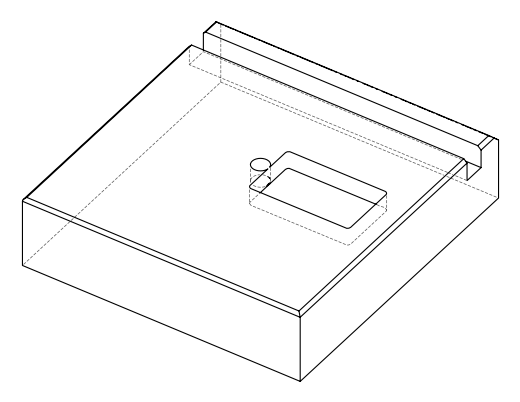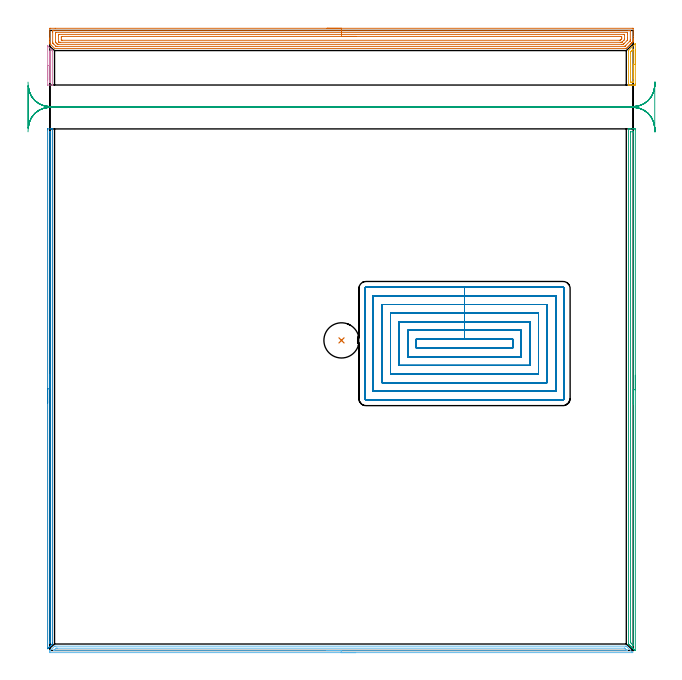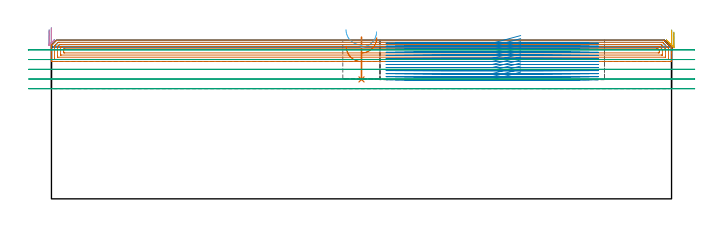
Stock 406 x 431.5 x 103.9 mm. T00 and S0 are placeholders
(PLAN: 9 operations, 3 tool changes, 100.7 min)
(1 INDEXABLE_INSERT_DRILL_BLIND_HOLE_FROM_SOLID | STEP1POCKET | NXT0302_020 | 0.11 min | 11965 mm3)
(2 AREA_MILL | FG_CHAMFER_SURFACE | UGT0205_001 | 5.91 min | 1985 mm3)
(3 AREA_MILL_1 | FG_CHAMFER_SURFACE_1 | UGT0205_001 | 5.96 min | 4211 mm3)
(4 AREA_MILL_2 | FG_CHAMFER_SURFACE_2 | UGT0205_001 | 0.56 min | 186 mm3)
(5 AREA_MILL_3 | FG_CHAMFER_SURFACE_3 | UGT0205_001 | 0.61 min | 400 mm3)
(6 AREA_MILL_4 | FG_CHAMFER_SURFACE_4 | UGT0205_001 | 6.61 min | 4062 mm3)
(7 AREA_MILL_5 | FG_CHAMFER_SURFACE_5 | UGT0205_001 | 16.49 min | 39693 mm3)
(8 MILL_RECTANGULAR_POCKET | POCKET_RECTANGULAR_STRAIGHT | NXT0201_009 | Follow Part, ap 2, ae 75% | 54.9 min | 328419 mm3)
(9 MILL_RECTANGULAR_SLOT | SLOT_RECTANGULAR | UGT0201_018 | Follow Part, ap 7.5, ae 75% | 9.51 min | 393723 mm3)
(TOOL NXT0302_020 | Index. Insert Drill 24.5mm [880-D2450L25-03] | D24.5 PA176 FL74 Z2)
(TOOL UGT0205_001 | Chamfer Mill 20 x 3 x 45 deg. | D20 FL50 Z2)
(TOOL NXT0201_009 | ENDMILL 8mm [2P460-0800-NA 1630] | D8 FL26 Z6)
(TOOL UGT0201_018 | End mill 30 mm | D30 FL50 Z4)
(OP 1 INDEXABLE_INSERT_DRILL_BLIND_HOLE_FROM_SOLID)
G17 G21 G94 G90
T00 M6
G54
G17 G0 G90 X203. Y215.8 S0 M3
G43 Z113.9 H1
G94 G81 G98 Z78.2 F250. R105.9
G80
M5
M2
(OP 2 AREA_MILL)
G17 G21 G94 G90
T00 M6
G54
G17 G0 G90 X-1.5 Y172.1 S1061 M3
G43 Z113.9 H0
Z110.6
G94 G1 Y172.138 Z109.728 F250.
Y172.252 Z108.863
Y172.441 Z108.012
Y172.703 Z107.18
Y173.037 Z106.374
Y173.44 Z105.6
Y173.908 Z104.864
Y174.44 Z104.172
Y175.029 Z103.529
Y175.672 Z102.94
Y176.364 Z102.408
Y177.1 Z101.94
Y177.874 Z101.537
Y178.68 Z101.203
Y179.512 Z100.941
Y180.363 Z100.752
Y181.228 Z100.638
Y182.1 Z100.6
Y362.393
X-1.498 Y362.667 Z100.602
X-1.492 Y362.997 Z100.606
X-1.473 Y363. Z100.624
X0.587 Z102.681
X1.215 Z103.314
X1.556 Z103.655
X1.68 Y362.998 Z103.772
X1.797 Y362.99 Z103.888
X1.8 Y362.84 Z103.9
X1.796 Y5.366 Z103.896
X1.789 Y4.54 Z103.888
X1.78 Y4.484 Z103.88
X1.778 Y4.48 Z103.878
X1.46 Y4.158 Z103.557
X0.587 Y3.285 Z102.682
X0.447 Y3.145 Z102.544
X0.293 Y2.992 Z102.391
X0.15 Y2.848 Z102.245
X0. Y2.699 Z102.098
X-0.134 Y2.564 Z101.963
X-0.287 Y2.411 Z101.808
X-0.446 Y2.253 Z101.652
X-0.562 Y2.137 Z101.536
X-0.724 Y1.974 Z101.371
X-0.892 Y1.807 Z101.206
X-0.989 Y1.71 Z101.109
X-1.339 Y1.36 Z100.759
X-1.384 Y1.315 Z100.714
X-1.496 Y1.215 Z100.602
X-1.499 Y1.219 Z100.599
X-1.5 Y182.1 Z100.6
X-0.086 Z102.014
X-0.085 Y360.608 Z102.015
X-0.083 Y360.849 Z102.017
X-0.08 Y360.969 Z102.02
X-0.079 Y360.99 Z102.021
X-0.068 Y360.993 Z102.032
X-0.042 Y360.996 Z102.058
X0.205 Y360.999 Z102.305
X0.34 Y360.993 Z102.44
X0.366 Y360.99 Z102.466
X0.379 Y360.981 Z102.479
X0.381 Y360.952 Z102.481
X0.384 Y360.815 Z102.484
X0.385 Y360.608 Z102.485
X0.386 Y360.403 Z102.486
X0.381 Y6.269 Z102.481
X0.38 Y6.062 Z102.48
X0.375 Y5.593 Z102.475
X0.373 Y5.534 Z102.473
X0.339 Y5.497 Z102.439
X0.225 Y5.377 Z102.325
X0.024 Y5.178 Z102.124
X-0.037 Y5.121 Z102.063
X-0.079 Y5.085 Z102.021
X-0.082 Y5.167 Z102.018
X-0.084 Y5.377 Z102.016
X-0.086 Y5.768 Z102.014
Y6.064
Y182.1
Y182.972 Z102.052
Y183.836 Z102.166
Y184.688 Z102.355
Y185.52 Z102.617
Y186.326 Z102.951
Y187.1 Z103.354
Y187.836 Z103.823
Y188.528 Z104.354
Y189.171 Z104.943
Y189.76 Z105.586
Y190.291 Z106.278
Y190.76 Z107.014
Y191.163 Z107.788
Y191.497 Z108.594
Y191.759 Z109.426
Y191.948 Z110.278
Y192.062 Z111.143
Y192.1 Z112.014
G0 Z113.9
M5
M2
(OP 3 AREA_MILL_1)
G17 G21 G94 G90
T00 M6
G54
G17 G0 G90 X407.5 Y191.5 S1061 M3
G43 Z113.9 H0
Z109.1
G94 G1 Y191.462 Z108.228 F250.
Y191.348 Z107.364
Y191.159 Z106.512
Y190.897 Z105.68
Y190.563 Z104.874
Y190.16 Z104.1
Y189.692 Z103.364
Y189.16 Z102.672
Y188.571 Z102.029
Y187.928 Z101.44
Y187.236 Z100.908
Y186.5 Z100.44
Y185.726 Z100.037
Y184.92 Z99.703
Y184.088 Z99.441
Y183.236 Z99.252
Y182.372 Z99.138
Y181.5 Z99.1
Y0.086
X407.496 Y0.041 Z99.103
X407.491 Y0.003 Z99.105
X407.363 Y0.001 Z99.23
X407.339 Z99.253
X407.146 Y0.063 Z99.446
X407.11 Y0.086 Z99.483
X407.029 Y0.17 Z99.569
X406.886 Y0.312 Z99.71
X406.744 Y0.455 Z99.854
X406.582 Y0.617 Z100.016
X406.44 Y0.758 Z100.156
X406.297 Y0.902 Z100.301
X406.136 Y1.063 Z100.462
X405.993 Y1.205 Z100.603
X405.851 Y1.348 Z100.747
X405.689 Y1.51 Z100.909
X405.547 Y1.651 Z101.049
X405.404 Y1.795 Z101.193
X405.242 Y1.956 Z101.355
X405.1 Y2.098 Z101.496
X404.958 Y2.241 Z101.64
X404.796 Y2.403 Z101.802
X404.653 Y2.544 Z101.942
X404.511 Y2.687 Z102.086
X404.349 Y2.85 Z102.249
X404.207 Y2.991 Z102.389
X404.065 Y3.134 Z102.533
X403.902 Y3.296 Z102.695
X403.76 Y3.437 Z102.835
X403.618 Y3.58 Z102.979
X403.456 Y3.743 Z103.142
X403.314 Y3.884 Z103.282
X403.172 Y4.027 Z103.426
X403.009 Y4.19 Z103.588
X402.781 Y4.421 Z103.816
X402.703 Y4.505 Z103.889
X402.7 Y4.636 Z103.9
Y362.83
X402.702 Y362.99 Z103.888
X402.761 Y362.993 Z103.831
X403.167 Y363. Z103.432
X403.527 Z103.072
X404.207 Z102.388
X405.44 Z101.157
X405.993 Z100.601
X406.61 Z99.986
X406.886 Y362.999 Z99.709
X407.493 Y362.995 Z99.103
X407.495 Y362.993 Z99.101
X407.499 Y362.383
X407.5 Y181.5 Z99.1
X406.086 Z100.514
Y4.004
X406.085 Y3.819 Z100.515
X406.083 Y3.695 Z100.517
X406.079 Y3.598 Z100.521
X406.076 Y3.583 Z100.524
X406.071 Y3.586 Z100.529
X405.993 Y3.66 Z100.607
X405.46 Y4.19 Z101.14
X405.1 Y4.549 Z101.5
X404.567 Y5.083 Z102.033
X404.207 Y5.446 Z102.393
X404.144 Y5.514 Z102.456
X404.13 Y5.531 Z102.47
X404.121 Y5.576 Z102.479
X404.118 Y5.698 Z102.482
X404.115 Y5.883 Z102.485
Y360.689
X404.116 Y360.782 Z102.484
X404.121 Y360.967 Z102.479
X404.125 Y360.992 Z102.475
X404.132 Y360.994 Z102.468
X404.157 Y360.997 Z102.443
X404.207 Y360.999 Z102.393
X405.59 Y361. Z101.01
X405.993 Y360.996 Z100.607
X406.05 Y360.993 Z100.55
X406.079 Y360.989 Z100.521
X406.086 Y360.597 Z100.514
Y181.5
Y180.628 Z100.552
Y179.764 Z100.666
Y178.912 Z100.855
Y178.08 Z101.117
Y177.274 Z101.451
Y176.5 Z101.854
Y175.764 Z102.323
Y175.072 Z102.854
Y174.429 Z103.443
Y173.84 Z104.086
Y173.308 Z104.778
Y172.84 Z105.514
Y172.437 Z106.288
Y172.103 Z107.094
Y171.841 Z107.926
Y171.652 Z108.778
Y171.538 Z109.643
Y171.5 Z110.514
G0 Z113.9
M5
M2
(OP 4 AREA_MILL_2)
G17 G21 G94 G90
T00 M6
G54
G17 G0 G90 X-1.5 Y397.15 S1061 M3
G43 Z113.9 H0
Z110.6
G94 G1 Y397.188 Z109.728 F250.
Y397.302 Z108.863
Y397.491 Z108.012
Y397.753 Z107.18
Y398.087 Z106.374
Y398.49 Z105.6
Y398.958 Z104.864
Y399.489 Z104.172
Y400.079 Z103.529
Y400.722 Z102.939
Y401.414 Z102.408
Y402.15 Z101.94
Y402.924 Z101.537
Y403.73 Z101.203
Y404.562 Z100.941
Y405.413 Z100.752
Y406.278 Z100.638
Y407.15 Z100.6
Y420.49
X-1.498 Y420.653 Z100.602
X-1.491 Y420.791 Z100.605
X-1.455 Y420.756 Z100.642
X-1.353 Y420.653 Z100.746
X-1.16 Y420.462 Z100.936
X1.46 Y417.842 Z103.556
X1.583 Y417.718 Z103.682
X1.651 Y417.649 Z103.75
X1.798 Y417.495 Z103.887
X1.8 Y416.837 Z103.9
Y393.94
X1.793 Y393.544 Z103.893
X1.758 Y393.51 Z103.858
X1.46 Y393.5 Z103.56
X-1.385 Z100.715
X-1.493 Y393.51 Z100.607
X-1.498 Y393.577 Z100.602
X-1.5 Y393.671 Z100.6
Y407.15
X-0.086 Z102.014
X-0.085 Y416.432 Z102.015
X-0.084 Y416.633 Z102.016
X-0.081 Y416.837 Z102.019
X-0.079 Y416.909 Z102.021
X-0.059 Y416.897 Z102.041
X0.009 Y416.837 Z102.109
X0.299 Y416.544 Z102.399
X0.347 Y416.491 Z102.447
X0.379 Y416.452 Z102.479
X0.38 Y416.396 Z102.48
X0.384 Y416.16 Z102.484
X0.385 Y415.956 Z102.485
X0.386 Y415.754 Z102.486
Y395.904
X0.384 Y395.701 Z102.484
X0.382 Y395.583 Z102.482
X0.379 Y395.526 Z102.479
X0.374 Y395.509 Z102.474
X0.349 Y395.507 Z102.449
X0.25 Y395.503 Z102.35
X0.15 Y395.502 Z102.25
X-0.049 Y395.508 Z102.051
X-0.073 Y395.51 Z102.027
X-0.079 Y395.521 Z102.021
X-0.082 Y395.559 Z102.018
X-0.085 Y395.622 Z102.015
Y395.701
X-0.086 Y396.177 Z102.014
Y407.15
Y408.021 Z102.052
Y408.886 Z102.166
Y409.738 Z102.355
Y410.57 Z102.617
Y411.376 Z102.951
Y412.15 Z103.354
Y412.886 Z103.823
Y413.578 Z104.354
Y414.221 Z104.943
Y414.81 Z105.586
Y415.341 Z106.278
Y415.81 Z107.014
Y416.213 Z107.788
Y416.547 Z108.594
Y416.809 Z109.426
Y416.998 Z110.278
Y417.112 Z111.143
Y417.15 Z112.014
G0 Z113.9
M5
M2
(OP 5 AREA_MILL_3)
G17 G21 G94 G90
T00 M6
G54
G17 G0 G90 X407.5 Y417.9 S1061 M3
G43 Z113.9 H0
Z109.1
G94 G1 Y417.862 Z108.228 F250.
Y417.748 Z107.364
Y417.559 Z106.512
Y417.297 Z105.68
Y416.963 Z104.874
Y416.56 Z104.1
Y416.092 Z103.364
Y415.561 Z102.672
Y414.971 Z102.029
Y414.328 Z101.44
Y413.636 Z100.908
Y412.9 Z100.44
Y412.126 Z100.037
Y411.32 Z99.703
Y410.488 Z99.441
Y409.637 Z99.252
Y408.772 Z99.138
Y407.9 Z99.1
Y394.366
X407.498 Y394.087 Z99.102
X407.491 Y393.507 Z99.105
X407.471 Y393.503 Z99.124
X406.886 Y393.5 Z99.709
X406.582 Z100.013
X405.993 Z100.601
X405.384 Z101.213
X405.1 Z101.496
X404.491 Z102.106
X404.207 Z102.388
X403.639 Z102.96
X403.09 Z103.509
X402.753 Z103.838
X402.708 Z103.882
X402.703 Y393.507 Z103.888
X402.7 Y393.642 Z103.9
Y417.257
X402.705 Y417.505 Z103.89
X403.348 Y418.148 Z103.252
X407.209 Y422.01 Z99.389
X407.333 Y422.133 Z99.264
X407.492 Y422.288 Z99.106
X407.497 Y422.228 Z99.103
X407.5 Y422.065 Z99.1
Y422.01
Y407.9
X406.086 Z100.514
X406.085 Y395.778 Z100.515
X406.083 Y395.685 Z100.517
X406.079 Y395.51 Z100.521
X405.993 Y395.508 Z100.607
X405.469 Y395.501 Z101.131
X405.1 Y395.5 Z101.5
X404.577 Z102.023
X404.207 Y395.504 Z102.393
X404.155 Y395.506 Z102.445
X404.128 Y395.509 Z102.472
X404.121 Y395.593 Z102.479
X404.116 Y395.777 Z102.484
X404.115 Y395.87 Z102.485
Y415.567
X404.119 Y416.366 Z102.481
X404.12 Y416.452 Z102.48
X404.207 Y416.546 Z102.393
X404.559 Y416.906 Z102.041
X404.907 Y417.257 Z101.693
X405.003 Y417.354 Z101.597
X405.449 Y417.8 Z101.151
X405.798 Y418.148 Z100.802
X405.897 Y418.244 Z100.703
X405.993 Y418.333 Z100.607
X406.079 Y418.408 Z100.521
X406.083 Y418.241 Z100.517
X406.085 Y418.148 Z100.515
X406.086 Y407.9 Z100.514
Y407.029 Z100.552
Y406.164 Z100.666
Y405.312 Z100.855
Y404.48 Z101.117
Y403.674 Z101.451
Y402.9 Z101.854
Y402.164 Z102.323
Y401.472 Z102.854
Y400.829 Z103.443
Y400.24 Z104.086
Y399.709 Z104.778
Y399.24 Z105.514
Y398.837 Z106.288
Y398.503 Z107.094
Y398.241 Z107.926
Y398.052 Z108.778
Y397.938 Z109.643
Y397.9 Z110.514
G0 Z113.9
M5
M2
(OP 6 AREA_MILL_4)
G17 G21 G94 G90
T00 M6
G54
G17 G0 G90 X212.85 Y-1.5 S1061 M3
G43 Z113.9 H0
Z109.4
G94 G1 X212.812 Z108.528 F250.
X212.698 Z107.663
X212.509 Z106.812
X212.247 Z105.98
X211.913 Z105.174
X211.51 Z104.4
X211.042 Z103.664
X210.51 Z102.972
X209.921 Z102.329
X209.278 Z101.74
X208.586 Z101.208
X207.85 Z100.74
X207.076 Z100.337
X206.27 Z100.003
X205.438 Z99.741
X204.587 Z99.552
X203.722 Z99.438
X202.85 Z99.4
X0.062
X0.01 Y-1.493 Z99.405
X0. Y-1.259 Z99.64
Y-0.46 Z100.439
Y-0.297 Z100.595
X0.001 Y-0.296 Z100.596
X0.074 Y-0.223 Z100.672
X0.164 Y-0.136 Z100.764
X3.259 Y2.959 Z103.858
X3.29 Y2.99 Z103.89
X3.304 Y2.993 Z103.893
X4.183 Y3. Z103.9
X400.624
X401.195 Y2.998 Z103.885
X401.238 Y2.963 Z103.862
X401.241 Y2.959 Z103.859
X401.517 Y2.683 Z103.583
X401.684 Y2.517 Z103.414
X405.219 Y-1.017 Z99.879
X405.684 Y-1.485 Z99.415
X405.686 Y-1.496 Z99.404
X405.684 Y-1.5 Z99.4
X202.85
Y-0.086 Z100.814
X3.242
X2.907 Y-0.082 Z100.818
X2.74 Y-0.079 Z100.821
X2.685 Y-0.076 Z100.824
X2.705 Y-0.054 Z100.846
X2.953 Y0.2 Z101.1
X3.395 Y0.646 Z101.546
X3.84 Y1.09 Z101.99
X4.183 Y1.431 Z102.331
X4.288 Y1.53 Z102.43
X4.342 Y1.579 Z102.479
X4.443 Y1.581 Z102.481
X4.654 Y1.584 Z102.484
X5.076 Y1.586 Z102.486
X5.124
X399.78
X399.991 Y1.584 Z102.484
X400.096 Y1.581 Z102.481
X400.144 Y1.579 Z102.479
X400.232 Y1.506 Z102.406
X400.624 Y1.124 Z102.024
X401. Y0.75 Z101.65
X401.517 Y0.233 Z101.133
X401.722 Y0.024 Z100.924
X401.809 Y-0.067 Z100.833
X401.818 Y-0.08 Z100.82
X401.815 Y-0.081 Z100.819
X401.774 Y-0.083 Z100.817
X401.689 Y-0.085 Z100.815
X401.517 Y-0.086 Z100.814
X202.85
X201.978 Z100.852
X201.114 Z100.966
X200.262 Z101.155
X199.43 Z101.417
X198.624 Z101.751
X197.85 Z102.154
X197.114 Z102.623
X196.422 Z103.154
X195.779 Z103.743
X195.19 Z104.386
X194.659 Z105.078
X194.19 Z105.814
X193.787 Z106.588
X193.453 Z107.394
X193.191 Z108.226
X193.002 Z109.078
X192.888 Z109.943
X192.85 Z110.814
G0 Z113.9
M5
M2
(OP 7 AREA_MILL_5)
G17 G21 G94 G90
T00 M6
G54
G17 G0 G90 X193. Y433. S1061 M3
G43 Z113.9 H0
Z99.9
G94 G1 X193.038 Z99.028 F250.
X193.152 Z98.164
X193.341 Z97.312
X193.603 Z96.48
X193.937 Z95.674
X194.34 Z94.9
X194.808 Z94.164
X195.34 Z93.472
X195.929 Z92.829
X196.572 Z92.24
X197.264 Z91.708
X198. Z91.24
X198.774 Z90.837
X199.58 Z90.503
X200.412 Z90.241
X201.264 Z90.052
X202.128 Z89.938
X203. Z89.9
X405.38
X405.86 Y432.995 Z89.903
X405.99 Y432.992 Z89.906
X406. Y432.858 Z90.04
Y427.318 Z95.577
Y425.902 Z96.995
Y425.561 Z97.335
Y424.878 Z98.021
Y424.486 Z98.414
X405.998 Y423.804 Z99.096
X405.996 Y423.8 Z99.1
X405.827 Y423.627 Z99.273
X405.643 Y423.443 Z99.457
X405.247 Y423.047 Z99.853
X405.126 Y422.925 Z99.972
X405.082 Y422.881 Z100.017
X404.41 Y422.21 Z100.69
X404.248 Y422.046 Z100.85
X404.188 Y421.987 Z100.91
X403.573 Y421.373 Z101.527
X403.37 Y421.168 Z101.728
X402.737 Y420.537 Z102.363
X402.699 Y420.499 Z102.4
X402.491 Y420.289 Z102.607
X401.901 Y419.7 Z103.199
X401.359 Y419.158 Z103.74
X401.206 Y419.005 Z103.89
X400.912 Y419. Z103.9
X3.301
X0.147 Y422.153 Z100.746
X0.093 Y422.205 Z100.691
X0.01 Y422.298 Z100.594
X0.001 Y422.385 Z100.507
X0. Y422.827 Z100.073
Y423.121 Z99.778
Y423.804 Z99.092
Y425.023 Z97.874
Y425.561 Z97.334
Y426.171 Z96.725
Y432.589 Z90.308
X0.003 Y432.861 Z90.037
X0.01 Y432.992 Z89.906
X0.144 Y432.999 Z89.899
X0.62 Y433. Z89.9
X3.782
X203.
Y431.586 Z91.314
X402.826
X403.593 Y431.585 Z91.315
X403.722 Y431.584 Z91.316
X403.952 Y431.579 Z91.321
X403.991 Y431.569 Z91.331
X403.995 Y431.539 Z91.361
X403.997 Y431.507 Z91.393
X404. Y431.311 Z91.589
Y425.161 Z97.739
X403.996 Y424.682 Z98.218
X403.992 Y424.29 Z98.61
X403.979 Y424.24 Z98.66
X403.951 Y424.208 Z98.692
X403.873 Y424.127 Z98.773
X403.593 Y423.842 Z99.058
X400.918 Y421.168 Z101.732
X400.472 Y420.723 Z102.177
X400.319 Y420.573 Z102.327
X400.194 Y420.455 Z102.445
X400.157 Y420.421 Z102.479
X400.114 Y420.419 Z102.481
X400.019 Y420.416 Z102.484
X399.891 Y420.415 Z102.485
X4.961 Y420.414 Z102.486
X4.578 Y420.417 Z102.483
X4.387 Y420.42 Z102.48
X4.343 Y420.421 Z102.479
X4.289 Y420.469 Z102.431
X4.194 Y420.558 Z102.342
X2.703 Y422.046 Z100.854
X2.407 Y422.343 Z100.557
X2.116 Y422.637 Z100.263
X2.046 Y422.711 Z100.189
X2.014 Y422.747 Z100.153
X2.01 Y422.792 Z100.108
X2.006 Y422.925 Z99.975
X2.001 Y423.325 Z99.575
X2. Y430.354 Z92.546
X2.004 Y430.832 Z92.068
X2.009 Y431.223 Z91.677
X2.034 Y431.579 Z91.321
X2.407 Y431.584 Z91.316
X2.535 Y431.585 Z91.315
X203. Y431.586 Z91.314
Y430.172 Z92.728
X401.88 Y430.171 Z92.729
X401.939 Y430.169 Z92.731
X401.977 Y430.166 Z92.734
X401.99 Y430.164 Z92.736
X401.992 Y430.144 Z92.756
X401.997 Y429.953 Z92.947
X402. Y429.763 Z93.137
Y429.075 Z93.825
Y426.248 Z96.652
X401.998 Y425.561 Z97.339
X401.996 Y425.373 Z97.527
X401.973 Y424.682 Z98.218
X401.893 Y424.597 Z98.303
X401.806 Y424.506 Z98.394
X399.68 Y422.38 Z100.52
X399.345 Y422.046 Z100.854
X399.234 Y421.939 Z100.961
X399.125 Y421.835 Z101.065
X398.452 Y421.83 Z101.07
X398.232 Y421.829 Z101.071
X6.202
X5.981 Y421.831 Z101.069
X5.76 Y421.836 Z101.064
X5.362 Y421.849 Z101.051
X5.155 Y422.046 Z100.854
X5.088 Y422.112 Z100.788
X4.274 Y422.925 Z99.975
X4.194 Y423.006 Z99.894
X4.098 Y423.108 Z99.792
X4.051 Y423.16 Z99.74
X4.01 Y423.232 Z99.668
X4.003 Y423.613 Z99.287
X4.001 Y423.804 Z99.096
X4. Y429.266 Z93.634
X4.002 Y429.953 Z92.947
X4.005 Y430.14 Z92.76
X4.01 Y430.165 Z92.735
X4.029 Y430.167 Z92.733
X4.083 Y430.169 Z92.731
X4.194 Y430.171 Z92.729
X203. Y430.172 Z92.728
Y428.757 Z94.143
X399.448
X399.86 Y428.756 Z94.144
X399.94 Y428.755 Z94.145
X399.976 Y428.752 Z94.148
X399.99 Y428.749 Z94.151
X399.992 Y428.728 Z94.172
X399.996 Y428.626 Z94.274
X400. Y428.215 Z94.685
X399.999 Y425.561 Z97.339
X399.978 Y425.139 Z97.761
X399.771 Y424.926 Z97.974
X399.532 Y424.682 Z98.218
X398.445 Y423.594 Z99.306
X398.232 Y423.382 Z99.518
X398.134 Y423.291 Z99.609
X398.1 Y423.26 Z99.64
X398.068 Y423.25 Z99.65
X397.904 Y423.247 Z99.653
X397.338 Y423.244 Z99.656
X397.015 Y423.243 Z99.657
X7.445
X6.875 Y423.244 Z99.656
X6.548 Y423.247 Z99.653
X6.451 Y423.25 Z99.65
X6.397 Y423.264 Z99.636
X6.33 Y423.326 Z99.574
X6.23 Y423.42 Z99.48
X6.183 Y423.467 Z99.433
X6.094 Y423.56 Z99.34
X6.039 Y423.622 Z99.278
X6.01 Y423.659 Z99.241
X6.007 Y423.683 Z99.217
X6. Y423.785 Z99.115
Y428.196 Z94.704
X6.006 Y428.626 Z94.274
X6.01 Y428.733 Z94.167
X6.014 Y428.751 Z94.149
X6.046 Y428.753 Z94.147
X6.114 Y428.755 Z94.145
X6.305 Y428.757 Z94.143
X203.
Y427.343 Z95.557
X397.313
X397.338 Y427.342 Z95.558
X397.99 Y427.318 Z95.582
X397.999 Y426.668 Z96.232
X398. Y426.439 Z96.461
X397.999 Y425.79 Z97.11
X397.994 Y425.675 Z97.225
X397.99 Y425.619 Z97.281
X397.952 Y425.561 Z97.339
X397.651 Y425.253 Z97.647
X397.338 Y424.937 Z97.963
X397.208 Y424.811 Z98.089
X397.072 Y424.682 Z98.218
X396.469 Y424.658 Z98.242
X396.445 Y424.657 Z98.243
X8.687
X8.662 Y424.658 Z98.242
X8.01 Y424.682 Z98.218
X8.001 Y425.332 Z97.568
X8. Y426.439 Z96.461
X8.003 Y427.087 Z95.813
X8.01 Y427.318 Z95.582
X8.637 Y427.342 Z95.558
X8.662 Y427.343 Z95.557
X203.
X203.872 Z95.595
X204.736 Z95.709
X205.588 Z95.898
X206.42 Z96.16
X207.226 Z96.494
X208. Z96.897
X208.736 Z97.365
X209.428 Z97.896
X210.071 Z98.486
X210.66 Z99.129
X211.192 Z99.821
X211.66 Z100.557
X212.063 Z101.331
X212.397 Z102.137
X212.659 Z102.969
X212.848 Z103.82
X212.962 Z104.685
X213. Z105.557
G0 Z113.9
M5
M2
(OP 8 MILL_RECTANGULAR_POCKET)
G17 G21 G94 G90
T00 M6
G54
G17 G0 G90 X307.232 Y216.8 S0 M3
G43 Z113.9 H1
Z106.9
G94 G1 X288.6 Z101.908 F250.
X255.1 F500.
Y210.4
X322.1
Y216.8
X288.6
Y222.8
X249.1
Y204.4
X328.1
Y222.8
X288.6
Y228.8
X243.1
Y198.4
X334.1
Y228.8
X288.6
Y234.8
X237.1
Y192.4
X340.1
Y234.8
X288.6
Y240.8
X231.1
Y186.4
X346.1
Y240.8
X288.6
Y246.8
X225.1
Y180.4
X352.1
Y246.8
X288.6
Y252.8
X220.
G3 X219.1 Y251.9 R0.9
G1 Y175.3
G3 X220. Y174.4 R0.9
G1 X357.2
G3 X358.1 Y175.3 R0.9
G1 Y251.9
G3 X357.2 Y252.8 R0.9
G1 X288.6
X287.6
G0 X307.232 Y216.8 Z104.908
G1 X288.6 Z99.915 F250.
X255.1 F500.
Y210.4
X322.1
Y216.8
X288.6
Y222.8
X249.1
Y204.4
X328.1
Y222.8
X288.6
Y228.8
X243.1
Y198.4
X334.1
Y228.8
X288.6
Y234.8
X237.1
Y192.4
X340.1
Y234.8
X288.6
Y240.8
X231.1
Y186.4
X346.1
Y240.8
X288.6
Y246.8
X225.1
Y180.4
X352.1
Y246.8
X288.6
Y252.8
X220.
G3 X219.1 Y251.9 R0.9
G1 Y175.3
G3 X220. Y174.4 R0.9
G1 X357.2
G3 X358.1 Y175.3 R0.9
G1 Y251.9
G3 X357.2 Y252.8 R0.9
G1 X288.6
X287.6
G0 X307.232 Y216.8 Z102.915
G1 X288.6 Z97.923 F250.
X255.1 F500.
Y210.4
X322.1
Y216.8
X288.6
Y222.8
X249.1
Y204.4
X328.1
Y222.8
X288.6
Y228.8
X243.1
Y198.4
X334.1
Y228.8
X288.6
Y234.8
X237.1
Y192.4
X340.1
Y234.8
X288.6
Y240.8
X231.1
Y186.4
X346.1
Y240.8
X288.6
Y246.8
X225.1
Y180.4
X352.1
Y246.8
X288.6
Y252.8
X220.
G3 X219.1 Y251.9 R0.9
G1 Y175.3
G3 X220. Y174.4 R0.9
G1 X357.2
G3 X358.1 Y175.3 R0.9
G1 Y251.9
G3 X357.2 Y252.8 R0.9
G1 X288.6
X287.6
G0 X307.232 Y216.8 Z100.923
G1 X288.6 Z95.931 F250.
X255.1 F500.
Y210.4
X322.1
Y216.8
X288.6
Y222.8
X249.1
Y204.4
X328.1
Y222.8
X288.6
Y228.8
X243.1
Y198.4
X334.1
Y228.8
X288.6
Y234.8
X237.1
Y192.4
X340.1
Y234.8
X288.6
Y240.8
X231.1
Y186.4
X346.1
Y240.8
X288.6
Y246.8
X225.1
Y180.4
X352.1
Y246.8
X288.6
Y252.8
X220.
G3 X219.1 Y251.9 R0.9
G1 Y175.3
G3 X220. Y174.4 R0.9
G1 X357.2
G3 X358.1 Y175.3 R0.9
G1 Y251.9
G3 X357.2 Y252.8 R0.9
G1 X288.6
X287.6
G0 X307.232 Y216.8 Z98.931
G1 X288.6 Z93.938 F250.
X255.1 F500.
Y210.4
X322.1
Y216.8
X288.6
Y222.8
X249.1
Y204.4
X328.1
Y222.8
X288.6
Y228.8
X243.1
Y198.4
X334.1
Y228.8
X288.6
Y234.8
X237.1
Y192.4
X340.1
Y234.8
X288.6
Y240.8
X231.1
Y186.4
X346.1
Y240.8
X288.6
Y246.8
X225.1
Y180.4
X352.1
Y246.8
X288.6
Y252.8
X220.
G3 X219.1 Y251.9 R0.9
G1 Y175.3
G3 X220. Y174.4 R0.9
G1 X357.2
G3 X358.1 Y175.3 R0.9
G1 Y251.9
G3 X357.2 Y252.8 R0.9
G1 X288.6
X287.6
G0 X307.232 Y216.8 Z96.938
G1 X288.6 Z91.946 F250.
X255.1 F500.
Y210.4
X322.1
Y216.8
X288.6
Y222.8
X249.1
Y204.4
X328.1
Y222.8
X288.6
Y228.8
X243.1
Y198.4
X334.1
Y228.8
X288.6
Y234.8
X237.1
Y192.4
X340.1
Y234.8
X288.6
Y240.8
X231.1
Y186.4
X346.1
Y240.8
X288.6
Y246.8
X225.1
Y180.4
X352.1
Y246.8
X288.6
Y252.8
X220.
G3 X219.1 Y251.9 R0.9
G1 Y175.3
G3 X220. Y174.4 R0.9
G1 X357.2
G3 X358.1 Y175.3 R0.9
G1 Y251.9
G3 X357.2 Y252.8 R0.9
G1 X288.6
X287.6
G0 X307.232 Y216.8 Z94.946
G1 X288.6 Z89.954 F250.
X255.1 F500.
Y210.4
X322.1
Y216.8
X288.6
Y222.8
X249.1
Y204.4
X328.1
Y222.8
X288.6
Y228.8
X243.1
Y198.4
X334.1
Y228.8
X288.6
Y234.8
X237.1
Y192.4
X340.1
Y234.8
X288.6
Y240.8
X231.1
Y186.4
X346.1
Y240.8
X288.6
Y246.8
X225.1
Y180.4
X352.1
Y246.8
X288.6
Y252.8
X220.
G3 X219.1 Y251.9 R0.9
G1 Y175.3
G3 X220. Y174.4 R0.9
G1 X357.2
G3 X358.1 Y175.3 R0.9
G1 Y251.9
G3 X357.2 Y252.8 R0.9
G1 X288.6
X287.6
G0 X307.232 Y216.8 Z92.954
G1 X288.6 Z87.962 F250.
X255.1 F500.
Y210.4
X322.1
Y216.8
X288.6
Y222.8
X249.1
Y204.4
X328.1
Y222.8
X288.6
Y228.8
X243.1
Y198.4
X334.1
Y228.8
X288.6
Y234.8
X237.1
Y192.4
X340.1
Y234.8
X288.6
Y240.8
X231.1
Y186.4
X346.1
Y240.8
X288.6
Y246.8
X225.1
Y180.4
X352.1
Y246.8
X288.6
Y252.8
X220.
G3 X219.1 Y251.9 R0.9
G1 Y175.3
G3 X220. Y174.4 R0.9
G1 X357.2
G3 X358.1 Y175.3 R0.9
G1 Y251.9
G3 X357.2 Y252.8 R0.9
G1 X288.6
X287.6
G0 X307.232 Y216.8 Z90.962
G1 X288.6 Z85.969 F250.
X255.1 F500.
Y210.4
X322.1
Y216.8
X288.6
Y222.8
X249.1
Y204.4
X328.1
Y222.8
X288.6
Y228.8
X243.1
Y198.4
X334.1
Y228.8
X288.6
Y234.8
X237.1
Y192.4
X340.1
Y234.8
X288.6
Y240.8
X231.1
Y186.4
X346.1
Y240.8
X288.6
Y246.8
X225.1
Y180.4
X352.1
Y246.8
X288.6
Y252.8
X220.
G3 X219.1 Y251.9 R0.9
G1 Y175.3
G3 X220. Y174.4 R0.9
G1 X357.2
G3 X358.1 Y175.3 R0.9
G1 Y251.9
G3 X357.2 Y252.8 R0.9
G1 X288.6
X287.6
G0 X307.232 Y216.8 Z88.969
G1 X288.6 Z83.977 F250.
X255.1 F500.
Y210.4
X322.1
Y216.8
X288.6
Y222.8
X249.1
Y204.4
X328.1
Y222.8
X288.6
Y228.8
X243.1
Y198.4
X334.1
Y228.8
X288.6
Y234.8
X237.1
Y192.4
X340.1
Y234.8
X288.6
Y240.8
X231.1
Y186.4
X346.1
Y240.8
X288.6
Y246.8
X225.1
Y180.4
X352.1
Y246.8
X288.6
Y252.8
X220.
G3 X219.1 Y251.9 R0.9
G1 Y175.3
G3 X220. Y174.4 R0.9
G1 X357.2
G3 X358.1 Y175.3 R0.9
G1 Y251.9
G3 X357.2 Y252.8 R0.9
G1 X288.6
X287.6
G0 X307.232 Y216.8 Z86.977
G1 X288.6 Z81.985 F250.
X255.1 F500.
Y210.4
X322.1
Y216.8
X288.6
Y222.8
X249.1
Y204.4
X328.1
Y222.8
X288.6
Y228.8
X243.1
Y198.4
X334.1
Y228.8
X288.6
Y234.8
X237.1
Y192.4
X340.1
Y234.8
X288.6
Y240.8
X231.1
Y186.4
X346.1
Y240.8
X288.6
Y246.8
X225.1
Y180.4
X352.1
Y246.8
X288.6
Y252.8
X220.
G3 X219.1 Y251.9 R0.9
G1 Y175.3
G3 X220. Y174.4 R0.9
G1 X357.2
G3 X358.1 Y175.3 R0.9
G1 Y251.9
G3 X357.2 Y252.8 R0.9
G1 X288.6
X287.6
G0 X307.232 Y216.8 Z84.985
G1 X288.6 Z79.992 F250.
X255.1 F500.
Y210.4
X322.1
Y216.8
X288.6
Y222.8
X249.1
Y204.4
X328.1
Y222.8
X288.6
Y228.8
X243.1
Y198.4
X334.1
Y228.8
X288.6
Y234.8
X237.1
Y192.4
X340.1
Y234.8
X288.6
Y240.8
X231.1
Y186.4
X346.1
Y240.8
X288.6
Y246.8
X225.1
Y180.4
X352.1
Y246.8
X288.6
Y252.8
X220.
G3 X219.1 Y251.9 R0.9
G1 Y175.3
G3 X220. Y174.4 R0.9
G1 X357.2
G3 X358.1 Y175.3 R0.9
G1 Y251.9
G3 X357.2 Y252.8 R0.9
G1 X288.6
X287.6
G0 X307.232 Y216.8 Z82.992
G1 X288.6 Z78. F250.
X255.1 F500.
Y210.4
X322.1
Y216.8
X288.6
Y222.8
X249.1
Y204.4
X328.1
Y222.8
X288.6
Y228.8
X243.1
Y198.4
X334.1
Y228.8
X288.6
Y234.8
X237.1
Y192.4
X340.1
Y234.8
X288.6
Y240.8
X231.1
Y186.4
X346.1
Y240.8
X288.6
Y246.8
X225.1
Y180.4
X352.1
Y246.8
X288.6
Y252.8
X220.
G3 X219.1 Y251.9 R0.9
G1 Y175.3
G3 X220. Y174.4 R0.9
G1 X357.2
G3 X358.1 Y175.3 R0.9
G1 Y251.9
G3 X357.2 Y252.8 R0.9
G1 X288.6
X287.6
G0 Z113.9
M5
M2
(OP 9 MILL_RECTANGULAR_SLOT)
G17 G21 G94 G90
T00 M6
G54
G17 G0 G90 X-15.16 Y360.954 S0 M3
G43 Z113.9 H0
Z97.54
G94 G1 X-14.97 Y363.948 F250.
G2 X0. Y378. R15. F500.
G1 X406.
G2 X420.99 Y363.548 R15.
G1 X421.
Y392.952
X420.99
G2 X406. Y378.5 R15.
G1 X0.
G2 X-14.97 Y392.552 R15.
G1 X-15.16 Y395.546 F250.
G0 Z113.9
X421.16
Z91.18
G1 X420.97 Y392.552
G2 X406. Y378.5 R15. F500.
G1 X0.
G2 X-14.99 Y392.952 R15.
G1 X-15.
Y363.548
X-14.99
G2 X0. Y378. R15.
G1 X406.
G2 X420.97 Y363.948 R15.
G1 X421.16 Y360.954 F250.
G0 Y395.546 Z84.82
G1 X420.97 Y392.552
G2 X406. Y378.5 R15. F500.
G1 X0.
G2 X-14.99 Y392.952 R15.
G1 Y363.548
G2 X0. Y378. R15.
G1 X406.
G2 X420.97 Y363.948 R15.
G1 X421.16 Y360.954 F250.
G0 Y395.546 Z78.46
G1 X420.97 Y392.552
G2 X406. Y378.5 R15. F500.
G1 X0.
G2 X-14.99 Y392.952 R15.
G1 Y363.548
G2 X0. Y378. R15.
G1 X406.
G2 X420.97 Y363.948 R15.
G1 X421.16 Y360.954 F250.
G0 Y395.546 Z72.1
G1 X420.97 Y392.552
G2 X406. Y378.5 R15. F500.
G1 X0.
G2 X-14.99 Y392.952 R15.
G1 Y363.548
G2 X0. Y378. R15.
G1 X406.
G2 X420.97 Y363.948 R15.
G1 X421.16 Y360.954 F250.
G0 Z113.9
M5
M2
